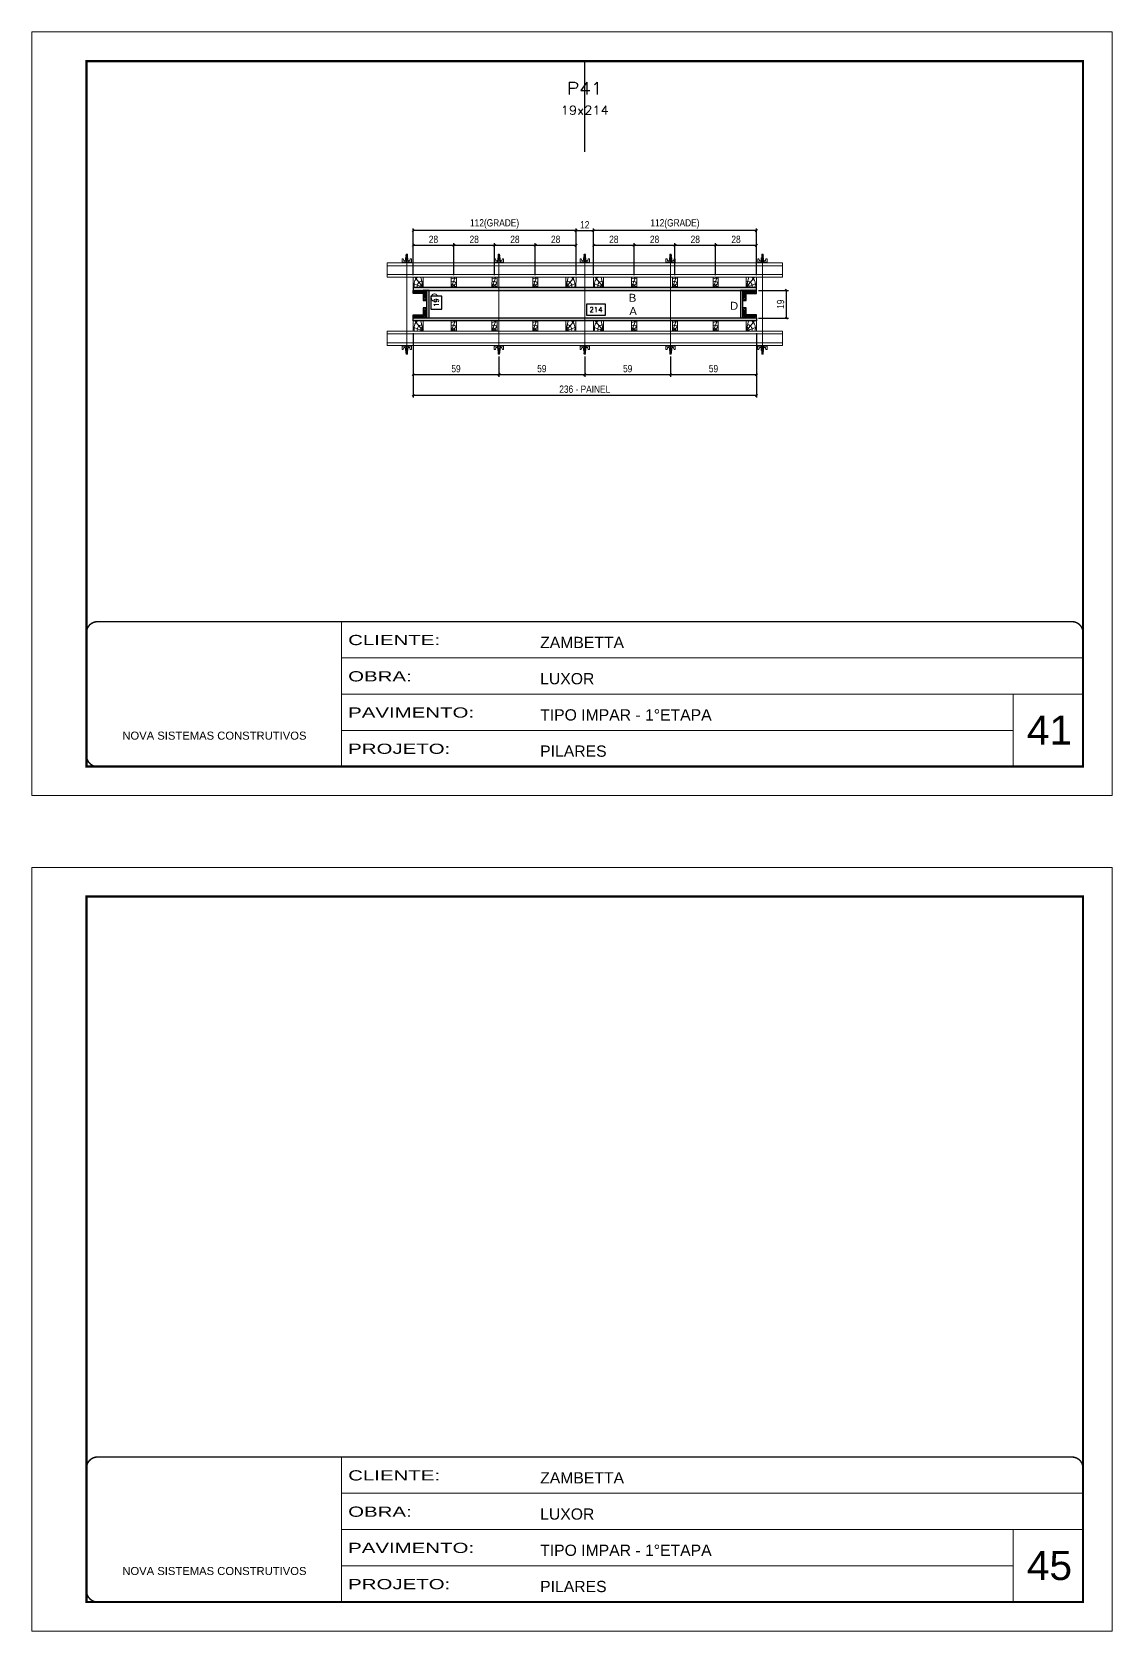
# Model space of a CAD drawing. Extents: x 14400 to 24104, y -21631 to 6985.
# Drawn here: x 14413 to 15898, y -6700 to -4501 of the extents above; entities that cross this region are included whole.
import ezdxf
from ezdxf.enums import TextEntityAlignment as Align

# ---------------------------------------------------------------- set-up
doc = ezdxf.new("R2010")
doc.units = 0
for name, pattern in [('CONTINUO', [0]), ('DASHED', [0.75, 0.5, -0.25]), ('HIDDEN', [0.375, 0.25, -0.125])]:
    doc.linetypes.add(name, pattern=pattern)
for name, color, linetype, lineweight in [('CARIMBO', 255, 'Continuous', 9), ('Folhas', 255, 'Continuous', 9), ('Hachura', 251, 'Continuous', 9), ('Madeira', 126, 'Continuous', 18), ('Perfil Metálico', 224, 'Continuous', 18), ('SARRAFO DE PRESSAO', 251, 'DASHED', 9), ('Texto Seção', 7, 'Continuous', 15)]:
    doc.layers.add(name, color=color, linetype=linetype, lineweight=lineweight)
for name, color, linetype in [('CHAPA', 1, 'Continuous'), ('COTA', 241, 'Continuous'), ('SARRAFO', 251, 'Continuous'), ('Texto de Titulo', 7, 'Continuous'), ('Texto Qtd Sarr', 242, 'Continuous'), ('TEXTO_GERAL', 7, 'Continuous')]:
    doc.layers.add(name, color=color, linetype=linetype)
doc.styles.add('ARIAL', font='arial.ttf')
doc.styles.add('COTA TECNICA 2X', font='techl___.ttf', dxfattribs={"height": 10})
doc.styles.add('ROMANS', font='romans.shx')
doc.styles.add('Tecnologia', font='')
doc.styles.get('Tecnologia').set_extended_font_data('Forgotten Futurist')
doc.dimstyles.new('SECAO PILAR', dxfattribs={"dimtxt": 10, "dimasz": 3, "dimexe": 3, "dimexo": 3, "dimgap": 3, "dimtad": 1, "dimdec": 1, "dimlfac": 0.5, "dimzin": 12, "dimdsep": 46, "dimtxsty": 'COTA TECNICA 2X', "dimblk1": 'OBLIQUE', "dimblk2": 'OBLIQUE', "dimsah": 1, "dimcen": 0.9, "dimclrd": 256, "dimclre": 256, "dimclrt": 256, "dimadec": 1, "dimazin": 3, "dimtfac": 1, "dimtdec": 1, "dimtmove": 0, "dimatfit": 3, "dimfxl": 1, "dimtolj": 1, "dimtzin": 12, "dimarcsym": 0})
doc.dimstyles.new('SECÇÃO 2', dxfattribs={"dimtxt": 7, "dimasz": 6, "dimexe": 0.18, "dimexo": 2, "dimgap": -4, "dimtad": 3, "dimdec": 1, "dimlfac": 0.5, "dimzin": 12, "dimdsep": 46, "dimtxsty": 'ROMANS', "dimblk": 'ARCHTICK', "dimcen": 0.09, "dimse1": 1, "dimse2": 1, "dimsd1": 1, "dimsd2": 1, "dimclrd": 180, "dimclre": 5, "dimclrt": 1, "dimadec": 0, "dimazin": 3, "dimtfac": 1, "dimtdec": 1, "dimtofl": 0, "dimtmove": 0, "dimatfit": 3, "dimldrblk": 'ARCHTICK', "dimfxl": 1, "dimtolj": 1, "dimtzin": 0, "dimarcsym": 0})

# ---------------------------------------------------------------- blocks, each defined once
blk = doc.blocks.new('9999999999')
at = {"color": 30, "linetype": 'CONTINUO'}
for p, q in [((98564.6, 34230.2), (98564.6, 34429.4)), ((98564.6, 34379.6), (99584, 34379.6)), ((98564.6, 34329.8), (99488, 34329.8)), ((99584, 34329.8), (99488, 34329.8)), ((99488, 34329.8), (99488, 34230.2)), ((98564.6, 34280), (99488, 34280))]:
    blk.add_line(p, q, dxfattribs=at)
at = {"color": 30, "linetype": 'CONTINUO', "const_width": 2}
blk.add_lwpolyline([(99584, 34230.2), (99584, 34414.4, 0.414214), (99569, 34429.4), (98229, 34429.4, 0.414214), (98214, 34414.4), (98214, 34245.2, 0.414214), (98229, 34230.2), (99584, 34230.2)], format="xyb", dxfattribs=at)
at = {"layer": 'Folhas'}
blk.add_lwpolyline([(98139, 34190.2), (99624, 34190.2), (99624, 35240.2), (98139, 35240.2)], close=True, dxfattribs=at)
at = {"layer": 'Folhas', "color": 30, "const_width": 3}
blk.add_lwpolyline([(98214, 34230.2), (99584, 34230.2), (99584, 35200.2), (98214, 35200.2)], close=True, dxfattribs=at)
at = {"color": 7, "linetype": 'Continuous', "ltscale": 5, "style": 'ARIAL'}
for s, height, p in [('ZAMBETTA', 15.48, (98837.7, 34393.1)), ('LUXOR', 15.48, (98837.7, 34343.3)), ('TIPO IMPAR - 1°ETAPA', 15.483, (98837.7, 34293.5)), ('NOVA SISTEMAS CONSTRUTIVOS', 11.059, (98263.2, 34267.2)), ('PILARES', 15.48, (98837.7, 34243.7))]:
    blk.add_text(s, height=height, dxfattribs=at).set_placement(p)
at = {"layer": 'Folhas', "color": 7, "style": 'Tecnologia', "width": 1.5}
for s, p in [('CLIENTE:', (98573.7, 34397.2)), ('OBRA:', (98573.7, 34347.3)), ('PAVIMENTO:', (98573.7, 34297.5)), ('PROJETO:', (98573.7, 34247.7))]:
    blk.add_text(s, height=14, dxfattribs=at).set_placement(p)
blk = doc.blocks.new('*D1598')
at = {"layer": 'COTA', "color": 180, "lineweight": -2, "transparency": 16777216}
for p, q in [((14976.9, -4864.2), (14961.9, -4864.2)), ((14961.9, -4864.2), (14961.9, -4882.2)), ((14976.9, -4882.2), (14976.9, -4864.2)), ((14961.9, -4882.2), (14976.9, -4882.2))]:
    blk.add_line(p, q, dxfattribs=at)
at = {"layer": 'Defpoints', "color": 0, "transparency": 16777216}
for p in [(14976.8, -4856.3), (14976.8, -4894.3), (14980.9, -4894.3)]:
    blk.add_point(p, dxfattribs=at)
at = {"layer": 'COTA', "color": 1, "transparency": 16777216, "insert": (14969.4, -4873.2), "char_height": 7, "attachment_point": 5, "rotation": 90, "style": 'ROMANS'}
blk.add_mtext('\\A1;19', dxfattribs=at)
blk = doc.blocks.new('_ArchTick')
at = {"color": 0, "linetype": 'ByBlock', "const_width": 0.15}
blk.add_lwpolyline([(-0.5, -0.5), (0.5, 0.5)], dxfattribs=at)
blk = doc.blocks.new('*D1599')
at = {"layer": 'COTA', "color": 180, "lineweight": -2, "transparency": 16777216}
for p, q in [((15202.1, -4875.3), (15175.8, -4875.3)), ((15175.8, -4875.3), (15175.8, -4890.3)), ((15202.1, -4890.3), (15202.1, -4875.3)), ((15175.8, -4890.3), (15202.1, -4890.3))]:
    blk.add_line(p, q, dxfattribs=at)
at = {"layer": 'Defpoints', "color": 0, "transparency": 16777216}
for p in [(14959.5, -4894.3), (15387.5, -4894.3), (15387.5, -4894.3)]:
    blk.add_point(p, dxfattribs=at)
at = {"layer": 'COTA', "color": 1, "transparency": 16777216, "insert": (15189, -4882.8), "char_height": 7, "attachment_point": 5, "style": 'ROMANS'}
blk.add_mtext('\\A1;214', dxfattribs=at)
blk = doc.blocks.new('_Oblique')
at = {"color": 0, "linetype": 'ByBlock', "lineweight": -2}
blk.add_line((-0.5, -0.5), (0.5, 0.5), dxfattribs=at)
blk = doc.blocks.new('*D1600')
at = {"layer": 'COTA', "lineweight": -2, "transparency": 16777216}
for p, q in [((14937.5, -4915.3), (14937.5, -5003.4)), ((15409.5, -4915.2), (15409.5, -5003.4)), ((14937.5, -5000.4), (15409.5, -5000.4))]:
    blk.add_line(p, q, dxfattribs=at)
at = {"layer": 'Defpoints', "color": 0, "transparency": 16777216}
for p in [(14937.5, -4912.3), (15409.5, -4912.2), (15409.5, -5000.4)]:
    blk.add_point(p, dxfattribs=at)
at = {"layer": 'COTA', "lineweight": -2, "transparency": 16777216, "xscale": 3, "yscale": 3, "zscale": 3, "rotation": 180}
blk.add_blockref('_Oblique', (14937.5, -5000.4), dxfattribs=at)
at = {"layer": 'COTA', "lineweight": -2, "transparency": 16777216, "xscale": 3, "yscale": 3, "zscale": 3}
blk.add_blockref('_Oblique', (15409.5, -5000.4), dxfattribs=at)
at = {"layer": 'COTA', "transparency": 16777216, "insert": (15173.5, -4992.2), "char_height": 10, "attachment_point": 5, "style": 'COTA TECNICA 2X'}
blk.add_mtext('\\A1;236 - PAINEL', dxfattribs=at)
blk = doc.blocks.new('*D1601')
at = {"layer": 'COTA', "lineweight": -2, "transparency": 16777216}
for p, q in [((14937.5, -4915.3), (14937.5, -4975)), ((15055.5, -4947), (15055.5, -4975)), ((14937.5, -4972), (15055.5, -4972))]:
    blk.add_line(p, q, dxfattribs=at)
at = {"layer": 'Defpoints', "color": 0, "transparency": 16777216}
for p in [(14937.5, -4912.3), (15055.5, -4944), (15055.5, -4972)]:
    blk.add_point(p, dxfattribs=at)
at = {"layer": 'COTA', "lineweight": -2, "transparency": 16777216, "xscale": 3, "yscale": 3, "zscale": 3, "rotation": 180}
blk.add_blockref('_Oblique', (14937.5, -4972), dxfattribs=at)
at = {"layer": 'COTA', "lineweight": -2, "transparency": 16777216, "xscale": 3, "yscale": 3, "zscale": 3}
blk.add_blockref('_Oblique', (15055.5, -4972), dxfattribs=at)
at = {"layer": 'COTA', "transparency": 16777216, "insert": (14996.5, -4963.9), "char_height": 10, "attachment_point": 5, "style": 'COTA TECNICA 2X'}
blk.add_mtext('\\A1;59', dxfattribs=at)
blk = doc.blocks.new('*D1602')
at = {"layer": 'COTA', "lineweight": -2, "transparency": 16777216}
for p, q in [((15409.5, -4915.3), (15409.5, -4975)), ((15291.5, -4947), (15291.5, -4975)), ((15291.5, -4972), (15409.5, -4972))]:
    blk.add_line(p, q, dxfattribs=at)
at = {"layer": 'Defpoints', "color": 0, "transparency": 16777216}
for p in [(15409.5, -4912.3), (15291.5, -4944), (15409.5, -4972)]:
    blk.add_point(p, dxfattribs=at)
at = {"layer": 'COTA', "lineweight": -2, "transparency": 16777216, "xscale": 3, "yscale": 3, "zscale": 3, "rotation": 180}
blk.add_blockref('_Oblique', (15291.5, -4972), dxfattribs=at)
at = {"layer": 'COTA', "lineweight": -2, "transparency": 16777216, "xscale": 3, "yscale": 3, "zscale": 3}
blk.add_blockref('_Oblique', (15409.5, -4972), dxfattribs=at)
at = {"layer": 'COTA', "transparency": 16777216, "insert": (15350.5, -4963.9), "char_height": 10, "attachment_point": 5, "style": 'COTA TECNICA 2X'}
blk.add_mtext('\\A1;59', dxfattribs=at)
blk = doc.blocks.new('C')
at = {"layer": 'Hachura', "color": 0}
for p, q in [((0, 3.2), (0, -3.2)), ((0.4, 3.2), (0, 3.2)), ((0.5, 3.2), (0, 3.2)), ((0.5, 3), (0, 3)), ((0.5, 2.9), (0, 2.9)), ((0, 2.7), (0, -1.2)), ((0.5, 2.6), (0, 2.6)), ((0.5, 2.2), (0, 2.2)), ((0.5, 1.5), (0, 1.5)), ((0.4, 0.5), (0.2, 0.5)), ((0.4, -3.2), (0.4, 3.2)), ((0.4, 3.2), (2.6, 3.2)), ((1.7, 1), (0.4, 1)), ((1.5, 0.1), (0.4, 0.1)), ((1.4, 1.9), (1.4, 1)), ((2.6, 2.4), (1.5, 2.1)), ((1.7, -1), (1.7, 1)), ((1.7, 1), (1.7, 0.8)), ((1.7, 1), (1.7, 0.8)), ((1.7, 0.8), (3.4, 0.8)), ((3.4, 0.4), (1.7, 0.4)), ((2.6, 3.2), (2.6, 2.4)), ((3.3, 0.8), (3.3, -0.8)), ((3.4, 0.8), (3.4, -0.8)), ((3.7, 0.4), (3.4, 0.4)), ((3.8, -0.5), (3.4, 0.4)), ((3.4, 0.1), (3.7, -0.6)), ((3.7, 0.5), (4.3, -0.6)), ((3.7, 0.4), (4.2, -0.5)), ((4.4, -0.6), (3.8, 0.5)), ((4.2, 0.4), (3.9, 0.4)), ((4.4, -0.5), (3.9, 0.4)), ((4.2, 0.4), (4.3, 0.4)), ((4.3, 0.5), (4.8, -0.6)), ((4.3, 0.4), (4.7, -0.5)), ((5, -0.6), (4.4, 0.5)), ((4.5, 0.4), (4.8, 0.4)), ((5, -0.5), (4.5, 0.4)), ((4.8, 0.4), (5.3, -0.5)), ((4.9, 0.5), (5.4, -0.6)), ((5.5, -0.6), (5, 0.5)), ((5.6, -0.5), (5.1, 0.4)), ((5.4, 0.4), (5.1, 0.4)), ((5.6, -0.5), (5.1, 0.4)), ((5.4, 0.4), (5.7, -0.2)), ((5.5, 0.5), (5.7, -0.1)), ((5.7, 0.2), (5.6, 0.5)), ((5.7, 0.3), (5.7, 0.4)), ((5.7, 0.4), (5.7, 0.4)), ((5.7, 0.4), (5.9, 0.3)), ((5.7, 0.4), (5.7, -0.5)), ((5.9, -0.4), (5.9, 0.3)), ((0.4, 0), (0, 0)), ((0.5, -1.5), (0, -1.5)), ((0.5, -2.2), (0, -2.2)), ((0.5, -2.6), (0, -2.6)), ((0.5, -2.9), (0, -2.9)), ((0.5, -3), (0, -3)), ((0, -3.2), (2.6, -3.2)), ((0.5, -3.2), (0, -3.2)), ((0.1, -0.5), (0.3, -0.5)), ((0.3, -0.5), (0.4, -0.5)), ((0.4, 0), (0.4, -1)), ((0.4, -0.2), (1.5, -0.2)), ((0.4, -0.6), (0.4, -0.3)), ((0.4, -3.2), (0.4, -0.6)), ((0.4, -1), (1.7, -1)), ((1.4, -1.9), (1.4, -1)), ((2.6, -2.4), (1.5, -2.1)), ((3.4, -0.3), (1.7, -0.3)), ((3.4, -0.8), (1.7, -0.8)), ((2.6, -3.2), (2.6, -2.4)), ((3.4, -0.1), (3.6, -0.5)), ((3.4, -0.5), (3.6, -0.5)), ((3.8, -0.5), (4.2, -0.5)), ((4.4, -0.5), (4.7, -0.5)), ((4.6, -0.5), (4.7, -0.5)), ((5, -0.5), (5.3, -0.5)), ((5.6, -0.5), (5.7, -0.5)), ((5.7, -0.5), (5.9, -0.4)), ((5.7, -0.5), (5.7, -0.5))]:
    blk.add_line(p, q, dxfattribs=at)
for centre, radius, start, end in [((1.5, 1.9), 0.161, 104.7436, 180), ((1.4, 0), 0.129, 272.695, 87.305), ((3.8, 0.4), 0.143, 25.5688, 154.4312), ((4.4, 0.4), 0.143, 25.5688, 154.4312), ((5, 0.4), 0.143, 25.5688, 154.4312), ((5.5, 0.4), 0.143, 25.5688, 154.4312), ((0.2, -0.4), 0.174, 221.744, 317.8592), ((1.5, -1.9), 0.161, 180, 255.2564), ((3.7, -0.4), 0.174, 222.1408, 318.256), ((4.3, -0.4), 0.174, 222.1408, 318.256), ((4.9, -0.4), 0.174, 222.1408, 318.256), ((5.4, -0.4), 0.174, 222.1408, 318.256), ((5.6, -0.4), 0.174, 317.8592, 318.256)]:
    blk.add_arc(centre, radius, start, end, dxfattribs=at)
blk = doc.blocks.new('*D1611')
at = {"layer": 'COTA', "lineweight": -2, "transparency": 16777216}
for p, q in [((15173.5, -4947), (15173.5, -4975)), ((15291.5, -4947), (15291.5, -4975)), ((15173.5, -4972), (15291.5, -4972))]:
    blk.add_line(p, q, dxfattribs=at)
at = {"layer": 'Defpoints', "color": 0, "transparency": 16777216}
for p in [(15173.5, -4944), (15291.5, -4944), (15291.5, -4972)]:
    blk.add_point(p, dxfattribs=at)
at = {"layer": 'COTA', "lineweight": -2, "transparency": 16777216, "xscale": 3, "yscale": 3, "zscale": 3, "rotation": 180}
blk.add_blockref('_Oblique', (15173.5, -4972), dxfattribs=at)
at = {"layer": 'COTA', "lineweight": -2, "transparency": 16777216, "xscale": 3, "yscale": 3, "zscale": 3}
blk.add_blockref('_Oblique', (15291.5, -4972), dxfattribs=at)
at = {"layer": 'COTA', "transparency": 16777216, "insert": (15232.5, -4963.9), "char_height": 10, "attachment_point": 5, "style": 'COTA TECNICA 2X'}
blk.add_mtext('\\A1;59', dxfattribs=at)
blk = doc.blocks.new('*D1612')
at = {"layer": 'COTA', "lineweight": -2, "transparency": 16777216}
for p, q in [((15412.5, -4856.3), (15453.8, -4856.3)), ((15450.8, -4894.3), (15450.8, -4856.3)), ((15412.5, -4894.3), (15453.8, -4894.3))]:
    blk.add_line(p, q, dxfattribs=at)
at = {"layer": 'Defpoints', "color": 0, "transparency": 16777216}
for p in [(15409.5, -4856.3), (15450.8, -4856.3), (15409.5, -4894.3)]:
    blk.add_point(p, dxfattribs=at)
at = {"layer": 'COTA', "lineweight": -2, "transparency": 16777216, "xscale": 3, "yscale": 3, "zscale": 3}
for p, rotation in [((15450.8, -4856.3), 90), ((15450.8, -4894.3), 270)]:
    blk.add_blockref('_Oblique', p, dxfattribs=dict(at, rotation=rotation))
at = {"layer": 'COTA', "transparency": 16777216, "insert": (15442.7, -4875.3), "char_height": 10, "attachment_point": 5, "rotation": 90, "style": 'COTA TECNICA 2X'}
blk.add_mtext('\\A1;19', dxfattribs=at)
blk = doc.blocks.new('*D1613')
at = {"layer": 'COTA', "lineweight": -2, "transparency": 16777216}
for p, q in [((15055.5, -4947), (15055.5, -4975)), ((15173.5, -4947), (15173.5, -4975)), ((15055.5, -4972), (15173.5, -4972))]:
    blk.add_line(p, q, dxfattribs=at)
at = {"layer": 'Defpoints', "color": 0, "transparency": 16777216}
for p in [(15055.5, -4944), (15173.5, -4944), (15173.5, -4972)]:
    blk.add_point(p, dxfattribs=at)
at = {"layer": 'COTA', "lineweight": -2, "transparency": 16777216, "xscale": 3, "yscale": 3, "zscale": 3, "rotation": 180}
blk.add_blockref('_Oblique', (15055.5, -4972), dxfattribs=at)
at = {"layer": 'COTA', "lineweight": -2, "transparency": 16777216, "xscale": 3, "yscale": 3, "zscale": 3}
blk.add_blockref('_Oblique', (15173.5, -4972), dxfattribs=at)
at = {"layer": 'COTA', "transparency": 16777216, "insert": (15114.5, -4963.9), "char_height": 10, "attachment_point": 5, "style": 'COTA TECNICA 2X'}
blk.add_mtext('\\A1;59', dxfattribs=at)
blk = doc.blocks.new('PONTALETE')
at = {"layer": 'Madeira'}
for q in [(2.7, 7), (7, 5.8), (7, 1.7)]:
    blk.add_line((0, 0), q, dxfattribs=at)
blk.add_lwpolyline([(0, 0), (7, 0), (7, 7), (0, 7)], close=True, dxfattribs=at)
for centre, radius, start, end in [((2, 0.1), 6.23, 37.2818, 109.0913), ((1.1, 0.9), 3.19, 343.603, 109.9847), ((-0.2, -0.8), 3.09, 14.6322, 86.0383)]:
    blk.add_arc(centre, radius, start, end, dxfattribs=at)
blk = doc.blocks.new('MEIO PONTALETE')
at = {"layer": 'Madeira'}
for q in [(2.7, 7), (3.5, 2.9), (3.5, 0.9)]:
    blk.add_line((0, 0), q, dxfattribs=at)
blk.add_lwpolyline([(0, 0), (3.5, 0), (3.5, 7), (0, 7)], close=True, dxfattribs=at)
for centre, radius, start, end in [((2, 0.1), 6.23, 76.4499, 109.0913), ((1.1, 0.9), 3.19, 40.9063, 109.9847), ((-0.2, -0.8), 3.09, 14.6322, 86.0383)]:
    blk.add_arc(centre, radius, start, end, dxfattribs=at)
blk = doc.blocks.new('*D1603')
at = {"layer": 'COTA', "lineweight": -2, "transparency": 16777216}
for p, q in [((15185.5, -4835.3), (15185.5, -4791.3)), ((15241.5, -4835.3), (15241.5, -4791.3)), ((15185.5, -4794.3), (15241.5, -4794.3))]:
    blk.add_line(p, q, dxfattribs=at)
at = {"layer": 'Defpoints', "color": 0, "transparency": 16777216}
for p in [(15241.5, -4794.3), (15185.5, -4838.3), (15241.5, -4838.3)]:
    blk.add_point(p, dxfattribs=at)
at = {"layer": 'COTA', "lineweight": -2, "transparency": 16777216, "xscale": 3, "yscale": 3, "zscale": 3, "rotation": 180}
blk.add_blockref('_Oblique', (15185.5, -4794.3), dxfattribs=at)
at = {"layer": 'COTA', "lineweight": -2, "transparency": 16777216, "xscale": 3, "yscale": 3, "zscale": 3}
blk.add_blockref('_Oblique', (15241.5, -4794.3), dxfattribs=at)
at = {"layer": 'COTA', "transparency": 16777216, "insert": (15213.5, -4786.2), "char_height": 10, "attachment_point": 5, "style": 'COTA TECNICA 2X'}
blk.add_mtext('\\A1;28', dxfattribs=at)
blk = doc.blocks.new('*D1604')
at = {"layer": 'COTA', "lineweight": -2, "transparency": 16777216}
for p, q in [((15185.5, -4835.3), (15185.5, -4771.1)), ((15409.5, -4774.1), (15185.5, -4774.1)), ((15409.5, -4835.3), (15409.5, -4771.1))]:
    blk.add_line(p, q, dxfattribs=at)
at = {"layer": 'Defpoints', "color": 0, "transparency": 16777216}
for p in [(15185.5, -4774.1), (15185.5, -4838.3), (15409.5, -4838.3)]:
    blk.add_point(p, dxfattribs=at)
at = {"layer": 'COTA', "lineweight": -2, "transparency": 16777216, "xscale": 3, "yscale": 3, "zscale": 3, "rotation": 180}
blk.add_blockref('_Oblique', (15185.5, -4774.1), dxfattribs=at)
at = {"layer": 'COTA', "lineweight": -2, "transparency": 16777216, "xscale": 3, "yscale": 3, "zscale": 3}
blk.add_blockref('_Oblique', (15409.5, -4774.1), dxfattribs=at)
at = {"layer": 'COTA', "transparency": 16777216, "insert": (15297.5, -4764.9), "char_height": 10, "attachment_point": 5, "style": 'COTA TECNICA 2X'}
blk.add_mtext('\\A1;112(GRADE)', dxfattribs=at)
blk = doc.blocks.new('*D1614')
at = {"layer": 'COTA', "lineweight": -2, "transparency": 16777216}
for p, q in [((15241.5, -4835.3), (15241.5, -4791.3)), ((15297.5, -4835.3), (15297.5, -4791.3)), ((15241.5, -4794.3), (15297.5, -4794.3))]:
    blk.add_line(p, q, dxfattribs=at)
at = {"layer": 'Defpoints', "color": 0, "transparency": 16777216}
for p in [(15297.5, -4794.3), (15241.5, -4838.3), (15297.5, -4838.3)]:
    blk.add_point(p, dxfattribs=at)
at = {"layer": 'COTA', "lineweight": -2, "transparency": 16777216, "xscale": 3, "yscale": 3, "zscale": 3, "rotation": 180}
blk.add_blockref('_Oblique', (15241.5, -4794.3), dxfattribs=at)
at = {"layer": 'COTA', "lineweight": -2, "transparency": 16777216, "xscale": 3, "yscale": 3, "zscale": 3}
blk.add_blockref('_Oblique', (15297.5, -4794.3), dxfattribs=at)
at = {"layer": 'COTA', "transparency": 16777216, "insert": (15269.5, -4786.2), "char_height": 10, "attachment_point": 5, "style": 'COTA TECNICA 2X'}
blk.add_mtext('\\A1;28', dxfattribs=at)
blk = doc.blocks.new('*D1615')
at = {"layer": 'COTA', "lineweight": -2, "transparency": 16777216}
for p, q in [((15297.5, -4835.3), (15297.5, -4791.3)), ((15353.5, -4835.3), (15353.5, -4791.3)), ((15297.5, -4794.3), (15353.5, -4794.3))]:
    blk.add_line(p, q, dxfattribs=at)
at = {"layer": 'Defpoints', "color": 0, "transparency": 16777216}
for p in [(15353.5, -4794.3), (15297.5, -4838.3), (15353.5, -4838.3)]:
    blk.add_point(p, dxfattribs=at)
at = {"layer": 'COTA', "lineweight": -2, "transparency": 16777216, "xscale": 3, "yscale": 3, "zscale": 3, "rotation": 180}
blk.add_blockref('_Oblique', (15297.5, -4794.3), dxfattribs=at)
at = {"layer": 'COTA', "lineweight": -2, "transparency": 16777216, "xscale": 3, "yscale": 3, "zscale": 3}
blk.add_blockref('_Oblique', (15353.5, -4794.3), dxfattribs=at)
at = {"layer": 'COTA', "transparency": 16777216, "insert": (15325.5, -4786.2), "char_height": 10, "attachment_point": 5, "style": 'COTA TECNICA 2X'}
blk.add_mtext('\\A1;28', dxfattribs=at)
blk = doc.blocks.new('*D1616')
at = {"layer": 'COTA', "lineweight": -2, "transparency": 16777216}
for p, q in [((15353.5, -4835.3), (15353.5, -4791.3)), ((15409.5, -4835.3), (15409.5, -4791.3)), ((15353.5, -4794.3), (15409.5, -4794.3))]:
    blk.add_line(p, q, dxfattribs=at)
at = {"layer": 'Defpoints', "color": 0, "transparency": 16777216}
for p in [(15409.5, -4794.3), (15353.5, -4838.3), (15409.5, -4838.3)]:
    blk.add_point(p, dxfattribs=at)
at = {"layer": 'COTA', "lineweight": -2, "transparency": 16777216, "xscale": 3, "yscale": 3, "zscale": 3, "rotation": 180}
blk.add_blockref('_Oblique', (15353.5, -4794.3), dxfattribs=at)
at = {"layer": 'COTA', "lineweight": -2, "transparency": 16777216, "xscale": 3, "yscale": 3, "zscale": 3}
blk.add_blockref('_Oblique', (15409.5, -4794.3), dxfattribs=at)
at = {"layer": 'COTA', "transparency": 16777216, "insert": (15381.5, -4786.2), "char_height": 10, "attachment_point": 5, "style": 'COTA TECNICA 2X'}
blk.add_mtext('\\A1;28', dxfattribs=at)
blk = doc.blocks.new('*D1605')
at = {"layer": 'COTA', "lineweight": -2, "transparency": 16777216}
for p, q in [((14937.5, -4835.3), (14937.5, -4791.3)), ((14993.5, -4835.3), (14993.5, -4791.3)), ((14937.5, -4794.3), (14993.5, -4794.3))]:
    blk.add_line(p, q, dxfattribs=at)
at = {"layer": 'Defpoints', "color": 0, "transparency": 16777216}
for p in [(14993.5, -4794.3), (14937.5, -4838.3), (14993.5, -4838.3)]:
    blk.add_point(p, dxfattribs=at)
at = {"layer": 'COTA', "lineweight": -2, "transparency": 16777216, "xscale": 3, "yscale": 3, "zscale": 3, "rotation": 180}
blk.add_blockref('_Oblique', (14937.5, -4794.3), dxfattribs=at)
at = {"layer": 'COTA', "lineweight": -2, "transparency": 16777216, "xscale": 3, "yscale": 3, "zscale": 3}
blk.add_blockref('_Oblique', (14993.5, -4794.3), dxfattribs=at)
at = {"layer": 'COTA', "transparency": 16777216, "insert": (14965.5, -4786.2), "char_height": 10, "attachment_point": 5, "style": 'COTA TECNICA 2X'}
blk.add_mtext('\\A1;28', dxfattribs=at)
blk = doc.blocks.new('*D1606')
at = {"layer": 'COTA', "lineweight": -2, "transparency": 16777216}
for p, q in [((14937.5, -4835.3), (14937.5, -4771.1)), ((15161.5, -4774.1), (14937.5, -4774.1)), ((15161.5, -4835.3), (15161.5, -4771.1))]:
    blk.add_line(p, q, dxfattribs=at)
at = {"layer": 'Defpoints', "color": 0, "transparency": 16777216}
for p in [(14937.5, -4774.1), (14937.5, -4838.3), (15161.5, -4838.3)]:
    blk.add_point(p, dxfattribs=at)
at = {"layer": 'COTA', "lineweight": -2, "transparency": 16777216, "xscale": 3, "yscale": 3, "zscale": 3, "rotation": 180}
blk.add_blockref('_Oblique', (14937.5, -4774.1), dxfattribs=at)
at = {"layer": 'COTA', "lineweight": -2, "transparency": 16777216, "xscale": 3, "yscale": 3, "zscale": 3}
blk.add_blockref('_Oblique', (15161.5, -4774.1), dxfattribs=at)
at = {"layer": 'COTA', "transparency": 16777216, "insert": (15049.5, -4764.9), "char_height": 10, "attachment_point": 5, "style": 'COTA TECNICA 2X'}
blk.add_mtext('\\A1;112(GRADE)', dxfattribs=at)
blk = doc.blocks.new('*D1617')
at = {"layer": 'COTA', "lineweight": -2, "transparency": 16777216}
for p, q in [((14993.5, -4835.3), (14993.5, -4791.3)), ((15049.5, -4835.3), (15049.5, -4791.3)), ((14993.5, -4794.3), (15049.5, -4794.3))]:
    blk.add_line(p, q, dxfattribs=at)
at = {"layer": 'Defpoints', "color": 0, "transparency": 16777216}
for p in [(15049.5, -4794.3), (14993.5, -4838.3), (15049.5, -4838.3)]:
    blk.add_point(p, dxfattribs=at)
at = {"layer": 'COTA', "lineweight": -2, "transparency": 16777216, "xscale": 3, "yscale": 3, "zscale": 3, "rotation": 180}
blk.add_blockref('_Oblique', (14993.5, -4794.3), dxfattribs=at)
at = {"layer": 'COTA', "lineweight": -2, "transparency": 16777216, "xscale": 3, "yscale": 3, "zscale": 3}
blk.add_blockref('_Oblique', (15049.5, -4794.3), dxfattribs=at)
at = {"layer": 'COTA', "transparency": 16777216, "insert": (15021.5, -4786.2), "char_height": 10, "attachment_point": 5, "style": 'COTA TECNICA 2X'}
blk.add_mtext('\\A1;28', dxfattribs=at)
blk = doc.blocks.new('*D1618')
at = {"layer": 'COTA', "lineweight": -2, "transparency": 16777216}
for p, q in [((15049.5, -4835.3), (15049.5, -4791.3)), ((15105.5, -4835.3), (15105.5, -4791.3)), ((15049.5, -4794.3), (15105.5, -4794.3))]:
    blk.add_line(p, q, dxfattribs=at)
at = {"layer": 'Defpoints', "color": 0, "transparency": 16777216}
for p in [(15105.5, -4794.3), (15049.5, -4838.3), (15105.5, -4838.3)]:
    blk.add_point(p, dxfattribs=at)
at = {"layer": 'COTA', "lineweight": -2, "transparency": 16777216, "xscale": 3, "yscale": 3, "zscale": 3, "rotation": 180}
blk.add_blockref('_Oblique', (15049.5, -4794.3), dxfattribs=at)
at = {"layer": 'COTA', "lineweight": -2, "transparency": 16777216, "xscale": 3, "yscale": 3, "zscale": 3}
blk.add_blockref('_Oblique', (15105.5, -4794.3), dxfattribs=at)
at = {"layer": 'COTA', "transparency": 16777216, "insert": (15077.5, -4786.2), "char_height": 10, "attachment_point": 5, "style": 'COTA TECNICA 2X'}
blk.add_mtext('\\A1;28', dxfattribs=at)
blk = doc.blocks.new('*D1619')
at = {"layer": 'COTA', "lineweight": -2, "transparency": 16777216}
for p, q in [((15105.5, -4835.3), (15105.5, -4791.3)), ((15161.5, -4835.3), (15161.5, -4791.3)), ((15105.5, -4794.3), (15161.5, -4794.3))]:
    blk.add_line(p, q, dxfattribs=at)
at = {"layer": 'Defpoints', "color": 0, "transparency": 16777216}
for p in [(15161.5, -4794.3), (15105.5, -4838.3), (15161.5, -4838.3)]:
    blk.add_point(p, dxfattribs=at)
at = {"layer": 'COTA', "lineweight": -2, "transparency": 16777216, "xscale": 3, "yscale": 3, "zscale": 3, "rotation": 180}
blk.add_blockref('_Oblique', (15105.5, -4794.3), dxfattribs=at)
at = {"layer": 'COTA', "lineweight": -2, "transparency": 16777216, "xscale": 3, "yscale": 3, "zscale": 3}
blk.add_blockref('_Oblique', (15161.5, -4794.3), dxfattribs=at)
at = {"layer": 'COTA', "transparency": 16777216, "insert": (15133.5, -4786.2), "char_height": 10, "attachment_point": 5, "style": 'COTA TECNICA 2X'}
blk.add_mtext('\\A1;28', dxfattribs=at)
blk = doc.blocks.new('*D1620')
at = {"layer": 'COTA', "lineweight": -2, "transparency": 16777216}
for p, q in [((15161.5, -4835.3), (15161.5, -4771.1)), ((15161.5, -4774.1), (15185.5, -4774.1)), ((15185.5, -4835.3), (15185.5, -4771.1))]:
    blk.add_line(p, q, dxfattribs=at)
at = {"layer": 'Defpoints', "color": 0, "transparency": 16777216}
for p in [(15185.5, -4774.1), (15161.5, -4838.3), (15185.5, -4838.3)]:
    blk.add_point(p, dxfattribs=at)
at = {"layer": 'COTA', "lineweight": -2, "transparency": 16777216, "xscale": 3, "yscale": 3, "zscale": 3, "rotation": 180}
blk.add_blockref('_Oblique', (15161.5, -4774.1), dxfattribs=at)
at = {"layer": 'COTA', "lineweight": -2, "transparency": 16777216, "xscale": 3, "yscale": 3, "zscale": 3}
blk.add_blockref('_Oblique', (15185.5, -4774.1), dxfattribs=at)
at = {"layer": 'COTA', "transparency": 16777216, "insert": (15173.5, -4766.1), "char_height": 10, "attachment_point": 5, "style": 'COTA TECNICA 2X'}
blk.add_mtext('\\A1;12', dxfattribs=at)
blk = doc.blocks.new('titulo1')
at = {"layer": 'Defpoints', "color": 252, "linetype": 'HIDDEN', "ltscale": 2}
blk.add_line((0, 0), (0, 125), dxfattribs=at)
at = {"layer": 'Defpoints', "style": 'ROMANS', "oblique": 15}
blk.add_attdef('FOLHA', text='', height=10, dxfattribs=at).set_placement((0, 15.6), align=Align.MIDDLE_CENTER)
at = {"layer": 'Texto Qtd Sarr', "color": 3, "style": 'ROMANS', "oblique": 15}
for tag, height, p in [('TITULO', 17, (0, 71.4)), ('SEÇÃO', 12, (0, 41.5))]:
    blk.add_attdef(tag, text='', height=height, dxfattribs=at).set_placement(p, align=Align.MIDDLE_CENTER)

msp = doc.modelspace()

# ---------------------------------------------------------------- hatches: boundary and pattern name
at = {"layer": 'Hachura'}
h = msp.add_hatch(color=256, dxfattribs=at)
h.dxf.hatch_style = 1
h.paths.add_polyline_path([(15409.47, -4856.28), (15409.47, -4852.28), (14937.47, -4852.28), (14937.47, -4856.28)])
h = msp.add_hatch(dxfattribs=at)
h.set_pattern_fill('ANSI31', color=256, scale=0.5, angle=180, style=0)
h.set_pattern_definition([(225, (5813.515, -27752.084), (1.12253202, -1.12253202), [])])
h.paths.add_polyline_path([(14951.47, -4860.68), (14951.47, -4856.28), (14937.47, -4856.28), (14937.47, -4860.68)])
h = msp.add_hatch(dxfattribs=at)
h.set_pattern_fill('ANSI31', color=256, scale=0.5, angle=270, style=0)
h.set_pattern_definition([(315, (37847.275, -14359.2276), (1.12253202, 1.12253202), [])])
h.paths.add_polyline_path([(14955.87, -4870.28), (14951.47, -4870.28), (14951.47, -4856.28), (14955.87, -4856.28)])
h = msp.add_hatch(color=256, dxfattribs=at)
h.dxf.hatch_style = 1
h.paths.add_polyline_path([(14955.87, -4894.28), (14959.47, -4894.28), (14959.47, -4856.28), (14955.87, -4856.28)])
h = msp.add_hatch(color=256, dxfattribs=at)
h.dxf.hatch_style = 1
h.paths.add_polyline_path([(15387.47, -4894.28), (15391.07, -4894.28), (15391.07, -4856.28), (15387.47, -4856.28)])
h = msp.add_hatch(dxfattribs=at)
h.set_pattern_fill('ANSI31', color=256, scale=0.5, angle=270, style=0)
h.set_pattern_definition([(315, (38286.875, -14359.2276), (1.12253202, 1.12253202), [])])
h.paths.add_polyline_path([(15395.47, -4870.28), (15391.07, -4870.28), (15391.07, -4856.28), (15395.47, -4856.28)])
h = msp.add_hatch(dxfattribs=at)
h.set_pattern_fill('ANSI31', color=256, scale=0.5, angle=180, style=0)
h.set_pattern_definition([(225, (6271.515, -27785.684), (1.12253202, -1.12253202), [])])
h.paths.add_polyline_path([(15409.47, -4856.28), (15409.47, -4860.68), (15395.47, -4860.68), (15395.47, -4856.28)])
h = msp.add_hatch(dxfattribs=at)
h.set_pattern_fill('ANSI31', color=256, scale=0.5, angle=270, style=0)
h.set_pattern_definition([(315, (37847.275, -14383.2276), (1.12253202, 1.12253202), [])])
h.paths.add_polyline_path([(14955.87, -4894.28), (14951.47, -4894.28), (14951.47, -4880.28), (14955.87, -4880.28)])
h = msp.add_hatch(dxfattribs=at)
h.set_pattern_fill('ANSI31', color=256, scale=0.5, angle=270, style=0)
h.set_pattern_definition([(315, (38286.875, -14383.2276), (1.12253202, 1.12253202), [])])
h.paths.add_polyline_path([(15395.47, -4894.28), (15391.07, -4894.28), (15391.07, -4880.28), (15395.47, -4880.28)])
h = msp.add_hatch(dxfattribs=at)
h.set_pattern_fill('ANSI31', color=256, scale=0.5, angle=180, style=0)
h.set_pattern_definition([(225, (5813.515, -27785.684), (1.12253202, -1.12253202), [])])
h.paths.add_polyline_path([(14951.47, -4894.28), (14951.47, -4889.88), (14937.47, -4889.88), (14937.47, -4894.28)])
h = msp.add_hatch(color=256, dxfattribs=at)
h.dxf.hatch_style = 1
h.paths.add_polyline_path([(15409.47, -4894.28), (15409.47, -4898.28), (14937.47, -4898.28), (14937.47, -4894.28)])
h = msp.add_hatch(dxfattribs=at)
h.set_pattern_fill('ANSI31', color=256, scale=0.5, angle=180, style=0)
h.set_pattern_definition([(225, (5906.515, -27785.684), (1.12253202, -1.12253202), [])])
h.paths.add_polyline_path([(15395.47, -4894.28), (15395.47, -4889.88), (15409.47, -4889.88), (15409.47, -4894.28)])

# ---------------------------------------------------------------- linework, layer by layer
at = {"layer": 'CHAPA'}
for points in [[(15409.47, -4856.28), (15409.47, -4852.28), (14937.47, -4852.28), (14937.47, -4856.28)], [(14955.87, -4894.28), (14959.47, -4894.28), (14959.47, -4856.28), (14955.87, -4856.28)], [(15387.47, -4894.28), (15391.07, -4894.28), (15391.07, -4856.28), (15387.47, -4856.28)], [(15409.47, -4894.28), (15409.47, -4898.28), (14937.47, -4898.28), (14937.47, -4894.28)]]:
    msp.add_lwpolyline(points, close=True, dxfattribs=at)
at = {"layer": 'Hachura'}
for p, q in [((14928.78, -4943.05), (14928.78, -4811.31)), ((15055.47, -4943.05), (15055.47, -4811.31)), ((15173.47, -4943.05), (15173.47, -4811.31)), ((15291.47, -4943.05), (15291.47, -4811.31)), ((15417.86, -4943.05), (15417.86, -4811.31))]:
    msp.add_line(p, q, dxfattribs=at)
at = {"layer": 'Madeira'}
for points in [[(14937.47, -4852.27), (14937.48, -4838.27), (15161.48, -4838.28), (15161.46, -4852.28)], [(15185.47, -4852.27), (15185.49, -4838.27), (15409.48, -4838.28), (15409.47, -4852.28)], [(14937.45, -4912.26), (14937.47, -4898.26), (15161.46, -4898.26), (15161.44, -4912.26)], [(15185.46, -4912.26), (15185.47, -4898.26), (15409.47, -4898.26), (15409.45, -4912.26)]]:
    msp.add_lwpolyline(points, close=True, dxfattribs=at)
at = {"layer": 'Perfil Metálico'}
for p, q in [((15445.18, -4822.34), (14901.75, -4822.34)), ((15445.18, -4834.34), (14901.75, -4834.34)), ((15445.18, -4916.28), (14901.75, -4916.28)), ((15445.18, -4928.28), (14901.75, -4928.28))]:
    msp.add_line(p, q, dxfattribs=at)
for points in [[(15445.18, -4838.28), (15445.18, -4818.28), (14901.75, -4818.34), (14901.75, -4838.34)], [(14901.75, -4912.28), (14901.75, -4932.28), (15445.18, -4932.22), (15445.18, -4912.22)]]:
    msp.add_lwpolyline(points, close=True, dxfattribs=at)
at = {"layer": 'SARRAFO'}
for points in [[(14937.47, -4856.28), (14951.47, -4856.28), (14951.47, -4860.68), (14937.47, -4860.68)], [(14937.47, -4856.28), (14951.47, -4856.28), (14951.47, -4860.68), (14937.47, -4860.68)], [(14951.47, -4856.28), (14951.47, -4870.28), (14955.87, -4870.28), (14955.87, -4856.28)], [(14951.47, -4856.28), (14951.47, -4870.28), (14955.87, -4870.28), (14955.87, -4856.28)], [(15391.07, -4856.28), (15391.07, -4870.28), (15395.47, -4870.28), (15395.47, -4856.28)], [(15391.07, -4856.28), (15391.07, -4870.28), (15395.47, -4870.28), (15395.47, -4856.28)], [(15395.47, -4860.68), (15409.47, -4860.68), (15409.47, -4856.28), (15395.47, -4856.28)], [(15395.47, -4860.68), (15409.47, -4860.68), (15409.47, -4856.28), (15395.47, -4856.28)], [(14951.47, -4880.28), (14951.47, -4894.28), (14955.87, -4894.28), (14955.87, -4880.28)], [(14951.47, -4880.28), (14951.47, -4894.28), (14955.87, -4894.28), (14955.87, -4880.28)], [(15391.07, -4880.28), (15391.07, -4894.28), (15395.47, -4894.28), (15395.47, -4880.28)], [(15391.07, -4880.28), (15391.07, -4894.28), (15395.47, -4894.28), (15395.47, -4880.28)], [(14937.47, -4889.88), (14951.47, -4889.88), (14951.47, -4894.28), (14937.47, -4894.28)], [(14937.47, -4889.88), (14951.47, -4889.88), (14951.47, -4894.28), (14937.47, -4894.28)], [(15409.47, -4889.88), (15395.47, -4889.88), (15395.47, -4894.28), (15409.47, -4894.28)], [(15409.47, -4889.88), (15395.47, -4889.88), (15395.47, -4894.28), (15409.47, -4894.28)]]:
    msp.add_lwpolyline(points, close=True, dxfattribs=at)

# ---------------------------------------------------------------- block references
at = {"layer": 'Hachura', "linetype": 'Continuous', "yscale": 2, "zscale": 2}
for p, xscale, rotation in [((14928.79, -4818.31), -2, 270), ((15055.46, -4818.31), 2, 90.00000000000001), ((15173.46, -4818.31), 2, 90.00000000000001), ((15291.46, -4818.31), 2, 90.00000000000001), ((15417.85, -4818.31), 2, 90.00000000000001), ((14928.78, -4932.25), 2, 270), ((15055.47, -4932.25), -2, 90), ((15173.47, -4932.25), -2, 90), ((15291.47, -4932.25), -2, 90), ((15417.86, -4932.25), -2, 90)]:
    msp.add_blockref('C', p, dxfattribs=dict(at, xscale=xscale, rotation=rotation))
at = {"layer": 'Madeira'}
for name, p, xscale, yscale, zscale, rotation in [('PONTALETE', (14951.47, -4852.28), 2, 2, 2, 89.93708930310329), ('MEIO PONTALETE', (14989.97, -4852.27), 1.999999997962732, 1.999999997962732, 1.999999997962732, 359.9370893031033), ('MEIO PONTALETE', (15045.97, -4852.27), 1.999999997962732, 1.999999997962732, 1.999999997962732, 359.9370893031033), ('MEIO PONTALETE', (15101.97, -4852.27), 1.999999997962732, 1.999999997962732, 1.999999997962732, 359.9370893031033), ('PONTALETE', (15147.46, -4852.26), -2, 2, 2, 269.9370893031033), ('PONTALETE', (15199.47, -4852.28), 2, 2, 2, 89.93708930310329), ('MEIO PONTALETE', (15237.97, -4852.27), 1.999999997962732, 1.999999997962732, 1.999999997962732, 359.9370893031033), ('MEIO PONTALETE', (15293.97, -4852.27), 1.999999997962732, 1.999999997962732, 1.999999997962732, 359.9370893031033), ('MEIO PONTALETE', (15349.97, -4852.27), 1.999999997962732, 1.999999997962732, 1.999999997962732, 359.9370893031033), ('PONTALETE', (15395.47, -4852.26), -2, 2, 2, 269.9370893031033), ('PONTALETE', (14951.45, -4912.27), 2, 2, 2, 89.93708930310329), ('MEIO PONTALETE', (14989.95, -4912.26), 1.999999997962732, 1.999999997962732, 1.999999997962732, 359.9370893031033), ('MEIO PONTALETE', (15045.95, -4912.26), 1.999999997962732, 1.999999997962732, 1.999999997962732, 359.9370893031033), ('MEIO PONTALETE', (15101.95, -4912.26), 1.999999997962732, 1.999999997962732, 1.999999997962732, 359.9370893031033), ('PONTALETE', (15147.44, -4912.25), -2, 2, 2, 269.9370893031033), ('PONTALETE', (15199.46, -4912.27), 2, 2, 2, 89.93708930310329), ('MEIO PONTALETE', (15237.96, -4912.26), 1.999999997962732, 1.999999997962732, 1.999999997962732, 359.9370893031033), ('MEIO PONTALETE', (15293.96, -4912.26), 1.999999997962732, 1.999999997962732, 1.999999997962732, 359.9370893031033), ('MEIO PONTALETE', (15349.96, -4912.26), 1.999999997962732, 1.999999997962732, 1.999999997962732, 359.9370893031033), ('PONTALETE', (15395.45, -4912.25), -2, 2, 2, 269.9370893031033)]:
    msp.add_blockref(name, p, dxfattribs=dict(at, xscale=xscale, yscale=yscale, zscale=zscale, rotation=rotation))
at = {"layer": 'SARRAFO DE PRESSAO', "color": 6, "linetype": 'ByBlock'}
for p in [(-83725.51, -39741.23), (-83725.51, -40889.8)]:
    msp.add_blockref('9999999999', p, dxfattribs=at)
at = {"layer": 'Texto Seção'}
ref = msp.add_blockref('titulo1', (15173.47, -4666.02), dxfattribs=at)
ref.add_attrib('TITULO', 'P41', dxfattribs={"layer": 'Texto de Titulo', "color": 7, "height": 17, "style": 'ROMANS', "width": 1.1}).set_placement((15173.47, -4578.52), align=Align.MIDDLE_CENTER)
ref.add_attrib('SEÇÃO', '19x214', dxfattribs={"layer": 'Texto de Titulo', "color": 7, "height": 12, "style": 'ROMANS', "width": 1.1}).set_placement((15173.47, -4608.52), align=Align.MIDDLE_CENTER)

# ---------------------------------------------------------------- texts
at = {"layer": 'CARIMBO', "style": 'ARIAL'}
for s, p in [('41', (15781.33, -5480.88)), ('45', (15781.33, -6629.46))]:
    msp.add_text(s, height=40, dxfattribs=at).set_placement(p)
at = {"layer": 'TEXTO_GERAL', "style": 'ARIAL'}
for s, p in [('C', (14966.48, -4866.22)), ('A', (15239.98, -4884.76)), ('B', (15239.23, -4866.53)), ('D', (15378.83, -4877.55))]:
    msp.add_text(s, height=11, dxfattribs=at).set_placement(p, align=Align.MIDDLE_CENTER)

# ---------------------------------------------------------------- dimensions: what is measured, and where the dimension line sits
at = {"layer": 'COTA'}
for base, p1, p2, text, picture, middle in [((14937.48, -4774.14), (15161.48, -4838.29), (14937.48, -4838.26), '<>(GRADE)', '*D1606', (15049.48, -4764.92)), ((15185.49, -4774.14), (15409.48, -4838.29), (15185.49, -4838.26), '<>(GRADE)', '*D1604', (15297.49, -4764.92)), ((15409.47, -5000.44), (14937.47, -4912.27), (15409.47, -4912.23), '<> - PAINEL', '*D1600', (15173.47, -4992.22))]:
    dim = msp.add_linear_dim(base=base, p1=p1, p2=p2, text=text, dimstyle='SECAO PILAR', dxfattribs=at)
    dim.commit()
    dim.dimension.update_dxf_attribs({"geometry": picture, "text_midpoint": middle})
for base, p1, p2, picture, middle in [((15185.49, -4774.14), (15161.48, -4838.31), (15185.49, -4838.26), '*D1620', (15173.48, -4766.08)), ((14993.48, -4794.34), (14937.48, -4838.26), (14993.48, -4838.28), '*D1605', (14965.48, -4786.24)), ((15049.48, -4794.34), (14993.48, -4838.28), (15049.48, -4838.28), '*D1617', (15021.48, -4786.24)), ((15105.48, -4794.34), (15049.48, -4838.28), (15105.48, -4838.28), '*D1618', (15077.48, -4786.24)), ((15161.48, -4794.34), (15105.48, -4838.28), (15161.48, -4838.28), '*D1619', (15133.48, -4786.24)), ((15241.49, -4794.34), (15185.49, -4838.26), (15241.49, -4838.28), '*D1603', (15213.49, -4786.24)), ((15297.49, -4794.34), (15241.49, -4838.28), (15297.49, -4838.28), '*D1614', (15269.49, -4786.24)), ((15353.49, -4794.34), (15297.49, -4838.28), (15353.49, -4838.28), '*D1615', (15325.49, -4786.24)), ((15409.48, -4794.34), (15353.49, -4838.28), (15409.48, -4838.28), '*D1616', (15381.49, -4786.24)), ((15055.53, -4972.01), (14937.47, -4912.28), (15055.53, -4944.05), '*D1601', (14996.5, -4963.87)), ((15409.47, -4972.01), (15291.53, -4944.05), (15409.47, -4912.28), '*D1602', (15350.5, -4963.87)), ((15173.53, -4972.01), (15055.53, -4944.05), (15173.53, -4944.05), '*D1613', (15114.53, -4963.87)), ((15291.53, -4972.01), (15173.53, -4944.05), (15291.53, -4944.05), '*D1611', (15232.53, -4963.87))]:
    dim = msp.add_linear_dim(base=base, p1=p1, p2=p2, dimstyle='SECAO PILAR', dxfattribs=at)
    dim.commit()
    dim.dimension.update_dxf_attribs({"geometry": picture, "text_midpoint": middle})
dim = msp.add_linear_dim(base=(14980.88, -4894.28), p1=(14976.79, -4856.28), p2=(14976.79, -4894.28), angle=270, dimstyle='SECÇÃO 2', dxfattribs=at)
dim.commit()
dim.dimension.update_dxf_attribs({"geometry": '*D1598', "text_midpoint": (14980.88, -4873.2), "dimtype": 160})
dim = msp.add_linear_dim(base=(15450.77, -4856.28), p1=(15409.47, -4894.28), p2=(15409.47, -4856.28), angle=90, dimstyle='SECAO PILAR', dxfattribs=at)
dim.commit()
dim.dimension.update_dxf_attribs({"geometry": '*D1612', "text_midpoint": (15442.68, -4875.28)})
dim = msp.add_linear_dim(base=(15387.47, -4894.28), p1=(14959.47, -4894.28), p2=(15387.47, -4894.28), dimstyle='SECÇÃO 2', dxfattribs=at)
dim.commit()
dim.dimension.update_dxf_attribs({"geometry": '*D1599', "text_midpoint": (15188.98, -4894.28), "dimtype": 160})

doc.saveas('drawing.dxf')
